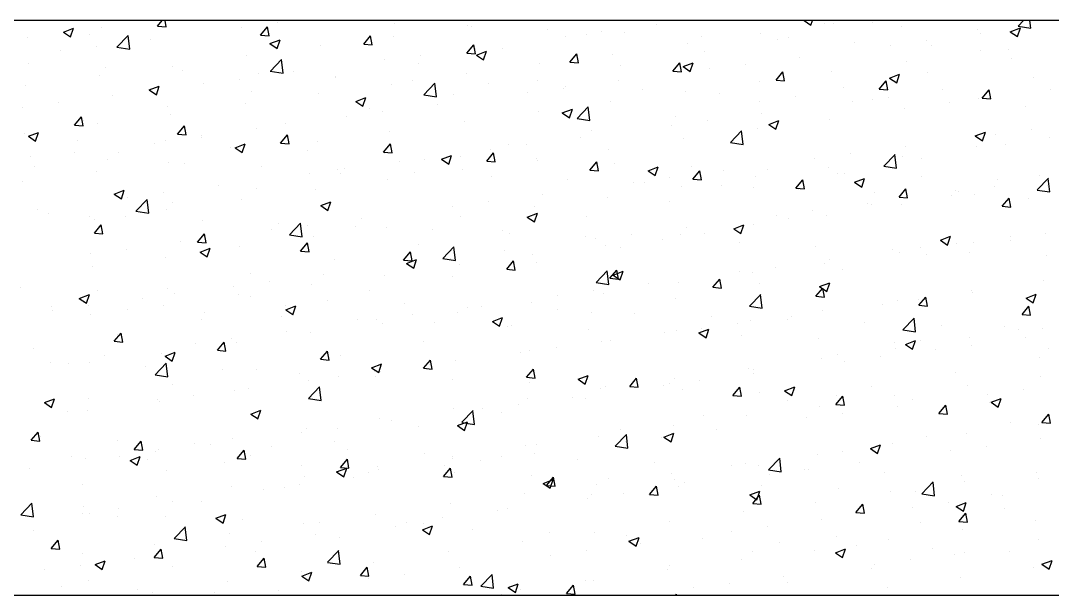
# Model space of a CAD drawing. Header units: millimetres. Extents: x 331487 to 517269, y 198509 to 399936.
# Drawn here: x 435948 to 436666, y 339696 to 340096 of the extents above; entities that cross this region are included whole.
import ezdxf

# ---------------------------------------------------------------- set-up
doc = ezdxf.new("R2010")
doc.units = ezdxf.units.MM
doc.header["$MEASUREMENT"] = 0
doc.layers.add('COLUMN', color=6, linetype='Continuous')

msp = doc.modelspace()

# ---------------------------------------------------------------- linework, layer by layer
at = {"layer": 'COLUMN'}
for p, q in [((448979.83, 340095.96), (420204.35, 340095.96)), ((448984.26, 339695.96), (420604.35, 339695.96))]:
    msp.add_line(p, q, dxfattribs=at)
at = {"layer": 'COLUMN', "color": 2, "linetype": 'Continuous'}
for p, q in [((436043.69, 340092.19), (436046.85, 340095.96)), ((436049.67, 340091.66), (436048.87, 340095.96)), ((436126.97, 340094.74), (436126.97, 340094.74)), ((436493.71, 340095.96), (436498.33, 340092.84)), ((436498.33, 340092.84), (436499.37, 340095.96)), ((436541.08, 340094.55), (436541.08, 340094.55)), ((436642.53, 340092.08), (436646.25, 340095.96)), ((436651.39, 340090.67), (436650.78, 340095.96)), ((435978.19, 340087.97), (435985.2, 340090.66)), ((435978.19, 340087.97), (435983.17, 340084.62)), ((435983.16, 340084.61), (435985.19, 340090.66)), ((436004.54, 340090.98), (436004.54, 340090.98)), ((436043.69, 340092.19), (436049.67, 340091.67)), ((436101.93, 340091.44), (436101.93, 340091.44)), ((436115.42, 340085.92), (436120.24, 340091.66)), ((436121.39, 340085.39), (436120.24, 340091.65)), ((436208.48, 340094.17), (436208.48, 340094.17)), ((436259.57, 340092.53), (436259.57, 340092.53)), ((436261.86, 340091.91), (436261.86, 340091.91)), ((436315.24, 340089.66), (436315.24, 340089.66)), ((436352.78, 340088.49), (436352.78, 340088.49)), ((436368.62, 340087.4), (436368.62, 340087.4)), ((436390.66, 340093.48), (436390.66, 340093.48)), ((436507.69, 340094.07), (436507.69, 340094.07)), ((436514, 340093.63), (436514, 340093.63)), ((436561.07, 340091.81), (436561.07, 340091.81)), ((436614.45, 340089.56), (436614.45, 340089.56)), ((436637.07, 340088.19), (436644.07, 340090.88)), ((436637.07, 340088.19), (436642.04, 340084.83)), ((436642.04, 340084.83), (436644.07, 340090.88)), ((436642.5, 340092.05), (436651.39, 340090.67)), ((435953.2, 340083.94), (435953.2, 340083.94)), ((435996.38, 340086.08), (435996.38, 340086.08)), ((436015.45, 340077.43), (436023.23, 340085.55)), ((436024.3, 340076.02), (436023.2, 340085.51)), ((436038.78, 340083.13), (436038.78, 340083.13)), ((436115.42, 340085.92), (436121.39, 340085.39)), ((436121.91, 340079.96), (436128.91, 340082.65)), ((436126.88, 340076.61), (436128.91, 340082.65)), ((436187.14, 340079.64), (436191.96, 340085.39)), ((436193.12, 340079.11), (436191.96, 340085.38)), ((436207.63, 340085.03), (436207.63, 340085.03)), ((436327.75, 340085.2), (436327.75, 340085.2)), ((436342.16, 340086.47), (436342.16, 340086.47)), ((436412.14, 340080.18), (436412.14, 340080.18)), ((436422.01, 340085.15), (436422.01, 340085.15)), ((436463.49, 340087.22), (436463.49, 340087.22)), ((436475.39, 340082.89), (436475.39, 340082.89)), ((436482.76, 340084.54), (436482.76, 340084.54)), ((436528.77, 340080.64), (436528.77, 340080.64)), ((436578.6, 340082.24), (436578.6, 340082.24)), ((436616.47, 340087.23), (436616.47, 340087.23)), ((435975.87, 340074.85), (435975.87, 340074.85)), ((436000.9, 340078.14), (436000.9, 340078.14)), ((436015.41, 340077.39), (436024.3, 340076.01)), ((436121.91, 340079.96), (436126.88, 340076.61)), ((436157.12, 340078.63), (436157.12, 340078.63)), ((436187.14, 340079.64), (436193.12, 340079.12)), ((436258.87, 340073.36), (436263.69, 340079.11)), ((436258.87, 340073.36), (436264.85, 340072.84)), ((436264.84, 340072.84), (436263.69, 340079.1)), ((436264.59, 340076.88), (436264.59, 340076.88)), ((436265.62, 340071.95), (436272.62, 340074.64)), ((436270.59, 340068.6), (436272.62, 340074.64)), ((436283.84, 340076.46), (436283.84, 340076.46)), ((436424.44, 340074.53), (436424.44, 340074.53)), ((436553.57, 340078.95), (436553.57, 340078.95)), ((436582.15, 340078.38), (436582.15, 340078.38)), ((436616.06, 340074.88), (436616.06, 340074.88)), ((436635.54, 340076.13), (436635.54, 340076.13)), ((435953.97, 340065.79), (435953.97, 340065.79)), ((436105.77, 340071.59), (436105.77, 340071.59)), ((436122.17, 340060.88), (436129.96, 340069)), ((436131.03, 340059.46), (436129.92, 340068.96)), ((436201.69, 340068.6), (436201.69, 340068.6)), ((436225.52, 340066.45), (436225.52, 340066.45)), ((436226.72, 340071.89), (436226.72, 340071.89)), ((436265.62, 340071.95), (436270.59, 340068.6)), ((436309.69, 340066.28), (436309.69, 340066.28)), ((436330.59, 340067.09), (436335.42, 340072.84)), ((436330.59, 340067.09), (436336.57, 340066.57)), ((436336.57, 340066.56), (436335.41, 340072.83)), ((436360.2, 340072.69), (436360.2, 340072.69)), ((436402.32, 340060.81), (436407.14, 340066.56)), ((436408.3, 340060.29), (436407.14, 340066.55)), ((436409.33, 340063.94), (436416.33, 340066.63)), ((436414.3, 340060.59), (436416.33, 340066.63)), ((436490.41, 340070.63), (436490.41, 340070.63)), ((436564.72, 340067.83), (436564.72, 340067.83)), ((436637.59, 340069.56), (436637.59, 340069.56)), ((436007.35, 340063.54), (436007.35, 340063.54)), ((436053.83, 340064.09), (436053.83, 340064.09)), ((436060.73, 340061.28), (436060.73, 340061.28)), ((436114.12, 340059.03), (436114.12, 340059.03)), ((436122.14, 340060.84), (436131.03, 340059.46)), ((436138.53, 340060.28), (436138.53, 340060.28)), ((436258.35, 340059.24), (436258.35, 340059.24)), ((436366.12, 340064.52), (436366.12, 340064.52)), ((436402.32, 340060.81), (436408.3, 340060.29)), ((436409.33, 340063.94), (436414.31, 340060.59)), ((436427.5, 340062.35), (436427.5, 340062.35)), ((436452.54, 340065.65), (436452.54, 340065.65)), ((436474.05, 340054.54), (436478.87, 340060.28)), ((436480.02, 340054.01), (436478.87, 340060.28)), ((436512.78, 340060.34), (436512.78, 340060.34)), ((436553.05, 340055.94), (436560.05, 340058.62)), ((436558.02, 340052.58), (436560.04, 340058.62)), ((436579.27, 340059.55), (436579.27, 340059.55)), ((436003.32, 340057.69), (436003.32, 340057.69)), ((436075.62, 340052), (436075.62, 340052)), ((436100.66, 340055.3), (436100.66, 340055.3)), ((436167.2, 340056.44), (436167.2, 340056.44)), ((436167.5, 340056.77), (436167.5, 340056.77)), ((436206.41, 340051.75), (436206.41, 340051.75)), ((436220.88, 340054.52), (436220.88, 340054.52)), ((436228.89, 340044.33), (436236.68, 340052.44)), ((436237.75, 340042.91), (436236.65, 340052.41)), ((436274.26, 340052.26), (436274.26, 340052.26)), ((436307.8, 340054.51), (436307.8, 340054.51)), ((436364.35, 340054.04), (436364.35, 340054.04)), ((436462.27, 340053.94), (436462.27, 340053.94)), ((436474.05, 340054.54), (436480.02, 340054.02)), ((436545.77, 340048.26), (436550.59, 340054.01)), ((436551.75, 340047.74), (436550.59, 340054)), ((436553.05, 340055.94), (436558.02, 340052.58)), ((436653.32, 340056.1), (436653.32, 340056.1)), ((435951.98, 340050.65), (435951.98, 340050.65)), ((436037.88, 340047.71), (436044.89, 340050.4)), ((436037.88, 340047.71), (436042.86, 340044.35)), ((436042.86, 340044.35), (436044.88, 340050.4)), ((436108.88, 340046.43), (436108.88, 340046.43)), ((436155.9, 340045.34), (436155.9, 340045.34)), ((436228.86, 340044.29), (436237.75, 340042.91)), ((436249.48, 340044.5), (436249.48, 340044.5)), ((436301.44, 340045.75), (436301.44, 340045.75)), ((436326.48, 340049.05), (436326.48, 340049.05)), ((436327.64, 340050.01), (436327.64, 340050.01)), ((436381.03, 340047.75), (436381.03, 340047.75)), ((436410.93, 340046.89), (436410.93, 340046.89)), ((436434.41, 340045.49), (436434.41, 340045.49)), ((436520.95, 340049.54), (436520.95, 340049.54)), ((436545.77, 340048.26), (436551.75, 340047.74)), ((436590.17, 340047.79), (436590.17, 340047.79)), ((436617.5, 340041.99), (436622.32, 340047.73)), ((436623.47, 340041.46), (436622.32, 340047.73)), ((436665.36, 340047.99), (436665.36, 340047.99)), ((435974.6, 340038.7), (435974.6, 340038.7)), ((436012.47, 340043.69), (436012.47, 340043.69)), ((436104.56, 340038.3), (436104.56, 340038.3)), ((436181.6, 340039.7), (436188.6, 340042.39)), ((436181.6, 340039.7), (436186.57, 340036.35)), ((436186.57, 340036.34), (436188.6, 340042.39)), ((436238.29, 340037.44), (436238.29, 340037.44)), ((436358.99, 340039.4), (436358.99, 340039.4)), ((436462.63, 340039.53), (436462.63, 340039.53)), ((436487.79, 340043.24), (436487.79, 340043.24)), ((436527.26, 340039.51), (436527.26, 340039.51)), ((436541.17, 340040.98), (436541.17, 340040.98)), ((436552.29, 340042.8), (436552.29, 340042.8)), ((436594.56, 340038.73), (436594.56, 340038.73)), ((436614.85, 340041.59), (436614.85, 340041.59)), ((436617.5, 340041.99), (436623.48, 340041.47)), ((435949.56, 340035.41), (435949.56, 340035.41)), ((436050.57, 340036.42), (436050.57, 340036.42)), ((436052.62, 340030.81), (436052.62, 340030.81)), ((436191.16, 340034.48), (436191.16, 340034.48)), ((436200.41, 340032.45), (436200.41, 340032.45)), ((436308.48, 340032.99), (436308.48, 340032.99)), ((436325.31, 340031.69), (436332.31, 340034.38)), ((436325.31, 340031.69), (436330.28, 340028.34)), ((436330.28, 340028.34), (436332.31, 340034.38)), ((436335.62, 340027.77), (436343.41, 340035.89)), ((436344.48, 340026.36), (436343.37, 340035.86)), ((436464.1, 340031.19), (436464.1, 340031.19)), ((436563.5, 340034.55), (436563.5, 340034.55)), ((436647.94, 340036.47), (436647.94, 340036.47)), ((435985.84, 340023.25), (435990.66, 340028.99)), ((435985.84, 340023.25), (435991.82, 340022.72)), ((435991.81, 340022.72), (435990.66, 340028.99)), ((435992.25, 340026.41), (435992.25, 340026.41)), ((436002.11, 340024.4), (436002.11, 340024.4)), ((436057.57, 340016.97), (436062.39, 340022.72)), ((436063.54, 340016.44), (436062.38, 340022.71)), ((436132.85, 340024.47), (436132.85, 340024.47)), ((436175.38, 340029.16), (436175.38, 340029.16)), ((436257.13, 340025.95), (436257.13, 340025.95)), ((436335.58, 340027.74), (436344.48, 340026.36)), ((436401.2, 340022.91), (436401.2, 340022.91)), ((436404.31, 340029.52), (436404.31, 340029.52)), ((436426.23, 340026.21), (436426.23, 340026.21)), ((436469.02, 340023.68), (436476.03, 340026.37)), ((436469.02, 340023.68), (436474, 340020.33)), ((436473.99, 340020.33), (436476.02, 340026.37)), ((436511.57, 340027.05), (436511.57, 340027.05)), ((435950.76, 340017.36), (435950.76, 340017.36)), ((435953.86, 340015.46), (435960.86, 340018.14)), ((435958.83, 340012.1), (435960.86, 340018.14)), ((436057.57, 340016.97), (436063.54, 340016.45)), ((436074.35, 340015.86), (436074.35, 340015.86)), ((436112.22, 340020.84), (436112.22, 340020.84)), ((436129.29, 340010.7), (436134.11, 340016.44)), ((436135.27, 340010.17), (436134.11, 340016.44)), ((436205.2, 340018.46), (436205.2, 340018.46)), ((436345.99, 340019.51), (436345.99, 340019.51)), ((436442.34, 340011.22), (436450.13, 340019.34)), ((436451.2, 340009.81), (436450.1, 340019.3)), ((436461.05, 340020.65), (436461.05, 340020.65)), ((436612.74, 340015.67), (436619.74, 340018.36)), ((436612.74, 340015.67), (436617.71, 340012.32)), ((436617.71, 340012.32), (436619.73, 340018.36)), ((436627.01, 340016.66), (436627.01, 340016.66)), ((436652.05, 340019.96), (436652.05, 340019.96)), ((435953.86, 340015.46), (435958.84, 340012.1)), ((435987.88, 340012.44), (435987.88, 340012.44)), ((436041.26, 340010.18), (436041.26, 340010.18)), ((436049.32, 340012.56), (436049.32, 340012.56)), ((436074.53, 340014.46), (436074.53, 340014.46)), ((436097.58, 340007.45), (436104.58, 340010.14)), ((436102.55, 340004.09), (436104.57, 340010.13)), ((436129.29, 340010.7), (436135.27, 340010.17)), ((436154.68, 340012.05), (436154.68, 340012.05)), ((436201.02, 340004.42), (436205.84, 340010.17)), ((436206.99, 340003.89), (436205.84, 340010.16)), ((436287.67, 340009.5), (436287.67, 340009.5)), ((436300.17, 340009.61), (436300.17, 340009.61)), ((436338.04, 340014.6), (436338.04, 340014.6)), ((436409.71, 340013.61), (436409.71, 340013.61)), ((436442.31, 340011.19), (436451.2, 340009.81)), ((436563.86, 340008.35), (436563.86, 340008.35)), ((436633.46, 340009.9), (436633.46, 340009.9)), ((436664.14, 340014.7), (436664.14, 340014.7)), ((435955.58, 340001.26), (435955.58, 340001.26)), ((435986.16, 340004.25), (435986.16, 340004.25)), ((436016.21, 340004.45), (436016.21, 340004.45)), ((436094.64, 340007.93), (436094.64, 340007.93)), ((436097.58, 340007.45), (436102.55, 340004.09)), ((436103.34, 340005.01), (436103.34, 340005.01)), ((436148.02, 340005.67), (436148.02, 340005.67)), ((436201.02, 340004.42), (436206.99, 340003.9)), ((436201.41, 340003.42), (436201.41, 340003.42)), ((436241.29, 339999.44), (436248.29, 340002.13)), ((436246.26, 339996.08), (436248.29, 340002.12)), ((436254.79, 340001.16), (436254.79, 340001.16)), ((436272.74, 339998.15), (436277.56, 340003.89)), ((436275.13, 340006.31), (436275.13, 340006.31)), ((436278.72, 339997.62), (436277.56, 340003.89)), ((436357.77, 340006.11), (436357.77, 340006.11)), ((436525.99, 340003.36), (436525.99, 340003.36)), ((436549.07, 339994.67), (436556.86, 340002.79)), ((436557.93, 339993.26), (436556.82, 340002.75)), ((436562.29, 340001.26), (436562.29, 340001.26)), ((436613.63, 340008.3), (436613.63, 340008.3)), ((435957.89, 339994.44), (435957.89, 339994.44)), ((436008.96, 339999.01), (436008.96, 339999.01)), ((436051.4, 339997.52), (436051.4, 339997.52)), ((436062.34, 339996.75), (436062.34, 339996.75)), ((436115.73, 339994.5), (436115.73, 339994.5)), ((436211.98, 339998), (436211.98, 339998)), ((436229.36, 339999.49), (436229.36, 339999.49)), ((436241.29, 339999.44), (436246.26, 339996.08)), ((436272.74, 339998.15), (436278.72, 339997.62)), ((436307.26, 339999.71), (436307.26, 339999.71)), ((436308.17, 339998.91), (436308.17, 339998.91)), ((436344.47, 339991.87), (436349.29, 339997.62)), ((436350.44, 339991.34), (436349.29, 339997.61)), ((436361.55, 339996.65), (436361.55, 339996.65)), ((436385, 339991.43), (436392, 339994.12)), ((436389.97, 339988.07), (436392, 339994.12)), ((436414.94, 339994.39), (436414.94, 339994.39)), ((436500.95, 340000.06), (436500.95, 340000.06)), ((436549.03, 339994.63), (436557.93, 339993.26)), ((436575.14, 339999.89), (436575.14, 339999.89)), ((436000.89, 339991.11), (436000.89, 339991.11)), ((436149.07, 339989.72), (436149.07, 339989.72)), ((436169.11, 339992.24), (436169.11, 339992.24)), ((436171.04, 339989.48), (436171.04, 339989.48)), ((436174.11, 339993.01), (436174.11, 339993.01)), ((436222.49, 339989.98), (436222.49, 339989.98)), ((436255.92, 339992.66), (436255.92, 339992.66)), ((436275.87, 339987.73), (436275.87, 339987.73)), ((436344.47, 339991.87), (436350.45, 339991.35)), ((436385, 339991.43), (436389.98, 339988.07)), ((436416.2, 339985.6), (436421.02, 339991.34)), ((436422.17, 339985.07), (436421.01, 339991.33)), ((436437.8, 339991.75), (436437.8, 339991.75)), ((436459.84, 339987.36), (436459.84, 339987.36)), ((436468.32, 339992.14), (436468.32, 339992.14)), ((436510.35, 339993.76), (436510.35, 339993.76)), ((436516.82, 339989.88), (436516.82, 339989.88)), ((436521.7, 339989.88), (436521.7, 339989.88)), ((436575.08, 339987.63), (436575.08, 339987.63)), ((436657.42, 339987.94), (436657.42, 339987.94)), ((435949.55, 339984.07), (435949.55, 339984.07)), ((436085.92, 339981.4), (436085.92, 339981.4)), ((436203.98, 339985.17), (436203.98, 339985.17)), ((436329.26, 339985.47), (436329.26, 339985.47)), ((436374.89, 339983.47), (436374.89, 339983.47)), ((436382.64, 339983.22), (436382.64, 339983.22)), ((436399.92, 339986.76), (436399.92, 339986.76)), ((436408.49, 339980.32), (436408.49, 339980.32)), ((436416.2, 339985.6), (436422.17, 339985.07)), ((436436.02, 339980.96), (436436.02, 339980.96)), ((436458.5, 339979.86), (436458.5, 339979.86)), ((436487.92, 339979.32), (436492.74, 339985.07)), ((436493.9, 339978.79), (436492.74, 339985.06)), ((436528.71, 339983.42), (436535.72, 339986.11)), ((436528.71, 339983.42), (436533.69, 339980.07)), ((436533.69, 339980.06), (436535.71, 339986.11)), ((436625.74, 339980.52), (436625.74, 339980.52)), ((436628.46, 339985.37), (436628.46, 339985.37)), ((436655.79, 339978.12), (436663.58, 339986.24)), ((436662.93, 339981.41), (436662.93, 339981.41)), ((436664.65, 339976.7), (436663.54, 339986.2)), ((436663.61, 339985.5), (436663.61, 339985.5)), ((436013.55, 339975.19), (436020.55, 339977.88)), ((436013.55, 339975.19), (436018.53, 339971.84)), ((436018.52, 339971.84), (436020.55, 339977.88)), ((436023.01, 339973.12), (436023.01, 339973.12)), ((436048.04, 339976.42), (436048.04, 339976.42)), ((436112.72, 339979.47), (436112.72, 339979.47)), ((436153.47, 339978.76), (436153.47, 339978.76)), ((436311.74, 339975.15), (436311.74, 339975.15)), ((436356.56, 339972.82), (436356.56, 339972.82)), ((436487.92, 339979.32), (436493.9, 339978.8)), ((436489.4, 339978.71), (436489.4, 339978.71)), ((436542.78, 339976.45), (436542.78, 339976.45)), ((436559.65, 339973.04), (436564.47, 339978.79)), ((436559.65, 339973.04), (436565.62, 339972.52)), ((436565.62, 339972.52), (436564.47, 339978.78)), ((436596.17, 339974.2), (436596.17, 339974.2)), ((436599.1, 339977.93), (436599.1, 339977.93)), ((436600.71, 339977.22), (436600.71, 339977.22)), ((436612.42, 339975.01), (436612.42, 339975.01)), ((436631.37, 339966.77), (436636.19, 339972.51)), ((436637.35, 339966.24), (436636.19, 339972.51)), ((436655.76, 339978.08), (436664.65, 339976.7)), ((436028.7, 339963.47), (436036.49, 339971.58)), ((436037.56, 339962.05), (436036.46, 339971.55)), ((436054.4, 339969.46), (436054.4, 339969.46)), ((436102.12, 339971.72), (436102.12, 339971.72)), ((436157.27, 339967.19), (436164.27, 339969.87)), ((436157.27, 339967.19), (436162.24, 339963.83)), ((436162.24, 339963.83), (436164.26, 339969.87)), ((436248.83, 339966.87), (436248.83, 339966.87)), ((436273.86, 339970.17), (436273.86, 339970.17)), ((436306.05, 339966.42), (436306.05, 339966.42)), ((436400.18, 339969.85), (436400.18, 339969.85)), ((436537.55, 339968.91), (436537.55, 339968.91)), ((436540.78, 339967.92), (436540.78, 339967.92)), ((436561.07, 339967.97), (436561.07, 339967.97)), ((436631.37, 339966.77), (436637.35, 339966.25)), ((436649.55, 339971.94), (436649.55, 339971.94)), ((435959.86, 339964.81), (435959.86, 339964.81)), ((435967.98, 339961.61), (435967.98, 339961.61)), ((435996.08, 339959.45), (435996.08, 339959.45)), ((436021.36, 339959.35), (436021.36, 339959.35)), ((436028.67, 339963.43), (436037.56, 339962.05)), ((436050.19, 339964.23), (436050.19, 339964.23)), ((436185.67, 339958.56), (436185.67, 339958.56)), ((436254.7, 339959.38), (436254.7, 339959.38)), ((436300.98, 339959.18), (436307.98, 339961.86)), ((436300.98, 339959.18), (436305.95, 339955.82)), ((436305.95, 339955.82), (436307.98, 339961.86)), ((436341.86, 339959.84), (436341.86, 339959.84)), ((436474.65, 339960.62), (436474.65, 339960.62)), ((436499.68, 339963.92), (436499.68, 339963.92)), ((436509.13, 339960.47), (436509.13, 339960.47)), ((435999.68, 339957.82), (435999.68, 339957.82)), ((435999.71, 339948.03), (436004.54, 339953.77)), ((436005.69, 339947.5), (436004.53, 339953.77)), ((436074.75, 339957.1), (436074.75, 339957.1)), ((436128.13, 339954.84), (436128.13, 339954.84)), ((436135.43, 339946.91), (436143.22, 339955.03)), ((436144.29, 339945.5), (436143.18, 339955)), ((436147.8, 339953.57), (436147.8, 339953.57)), ((436181.51, 339952.59), (436181.51, 339952.59)), ((436202.76, 339951.88), (436202.76, 339951.88)), ((436411.49, 339952.31), (436411.49, 339952.31)), ((436444.69, 339951.17), (436451.69, 339953.86)), ((436444.69, 339951.17), (436449.67, 339947.81)), ((436449.66, 339947.81), (436451.69, 339953.85)), ((436458.62, 339954.07), (436458.62, 339954.07)), ((436482.46, 339957.91), (436482.46, 339957.91)), ((435999.71, 339948.03), (436005.69, 339947.5)), ((436071.44, 339941.75), (436076.26, 339947.5)), ((436077.42, 339941.22), (436076.26, 339947.49)), ((436122.77, 339950.28), (436122.77, 339950.28)), ((436135.39, 339946.88), (436144.29, 339945.5)), ((436152.25, 339945.48), (436152.25, 339945.48)), ((436234.89, 339950.33), (436234.89, 339950.33)), ((436283.55, 339949.83), (436283.55, 339949.83)), ((436288.28, 339948.07), (436288.28, 339948.07)), ((436341.66, 339945.82), (436341.66, 339945.82)), ((436348.58, 339944.03), (436348.58, 339944.03)), ((436373.62, 339947.32), (436373.62, 339947.32)), ((436407.28, 339947.03), (436407.28, 339947.03)), ((436424.14, 339947.9), (436424.14, 339947.9)), ((436588.4, 339943.16), (436595.41, 339945.85)), ((436593.38, 339939.8), (436595.4, 339945.85)), ((436637.31, 339946.06), (436637.31, 339946.06)), ((436661.71, 339948.12), (436661.71, 339948.12)), ((436021.74, 339936.98), (436021.74, 339936.98)), ((436059.61, 339941.96), (436059.61, 339941.96)), ((436071.44, 339941.75), (436077.42, 339941.23)), ((436073.24, 339934.93), (436080.25, 339937.62)), ((436078.21, 339931.58), (436080.24, 339937.62)), ((436100.91, 339938.43), (436100.91, 339938.43)), ((436143.17, 339935.48), (436147.99, 339941.22)), ((436149.14, 339934.95), (436147.99, 339941.22)), ((436225.23, 339939.82), (436225.23, 339939.82)), ((436242.15, 339930.36), (436249.94, 339938.48)), ((436251.01, 339928.95), (436249.91, 339938.45)), ((436355.34, 339939.53), (436355.34, 339939.53)), ((436365.83, 339937.89), (436365.83, 339937.89)), ((436395.04, 339943.56), (436395.04, 339943.56)), ((436448.42, 339941.31), (436448.42, 339941.31)), ((436501.8, 339939.05), (436501.8, 339939.05)), ((436555.19, 339936.8), (436555.19, 339936.8)), ((436574.4, 339937.78), (436574.4, 339937.78)), ((436588.41, 339943.16), (436593.38, 339939.8)), ((436599.43, 339941.07), (436599.43, 339941.07)), ((436611.2, 339941.72), (436611.2, 339941.72)), ((436637.29, 339942.93), (436637.29, 339942.93)), ((435996.7, 339933.68), (435996.7, 339933.68)), ((436048.97, 339930.94), (436048.97, 339930.94)), ((436073.24, 339934.93), (436078.22, 339931.58)), ((436143.17, 339935.48), (436149.14, 339934.95)), ((436166.91, 339929.81), (436166.91, 339929.81)), ((436214.89, 339929.2), (436219.71, 339934.95)), ((436216.96, 339926.92), (436223.96, 339929.61)), ((436220.87, 339928.67), (436219.71, 339934.94)), ((436221.93, 339923.57), (436223.96, 339929.61)), ((436242.12, 339930.33), (436251.01, 339928.95)), ((436247.55, 339930.73), (436247.55, 339930.73)), ((436285.43, 339935.71), (436285.43, 339935.71)), ((436304.83, 339933.13), (436304.83, 339933.13)), ((436511.25, 339929.46), (436511.25, 339929.46)), ((436559.86, 339934.68), (436559.86, 339934.68)), ((436578.97, 339932.92), (436578.97, 339932.92)), ((436608.57, 339934.54), (436608.57, 339934.54)), ((436661.95, 339932.29), (436661.95, 339932.29)), ((435998.46, 339924.54), (435998.46, 339924.54)), ((436214.89, 339929.2), (436220.87, 339928.68)), ((436216.96, 339926.92), (436221.93, 339923.57)), ((436222.52, 339927.43), (436222.52, 339927.43)), ((436253.49, 339926.09), (436253.49, 339926.09)), ((436286.62, 339922.93), (436291.44, 339928.67)), ((436286.62, 339922.93), (436292.6, 339922.4)), ((436292.59, 339922.4), (436291.44, 339928.67)), ((436307.51, 339927.88), (436307.51, 339927.88)), ((436358.34, 339916.65), (436363.17, 339922.4)), ((436364.32, 339916.12), (436363.16, 339922.39)), ((436473.37, 339924.48), (436473.37, 339924.48)), ((436507.92, 339927.18), (436507.92, 339927.18)), ((436520.65, 339922.91), (436520.65, 339922.91)), ((436108.59, 339919.8), (436108.59, 339919.8)), ((436159.37, 339919.12), (436159.37, 339919.12)), ((436201.55, 339918.59), (436201.55, 339918.59)), ((436249.19, 339917.87), (436249.19, 339917.87)), ((436348.88, 339913.81), (436356.66, 339921.93)), ((436357.73, 339912.4), (436356.63, 339921.89)), ((436358.34, 339916.65), (436364.32, 339916.13)), ((436360.67, 339918.91), (436367.67, 339921.6)), ((436360.67, 339918.91), (436365.64, 339915.56)), ((436365.64, 339915.56), (436367.67, 339921.6)), ((436430.07, 339910.38), (436434.89, 339916.12)), ((436436.05, 339909.85), (436434.89, 339916.12)), ((436448.34, 339921.18), (436448.34, 339921.18)), ((436457.41, 339920.78), (436457.41, 339920.78)), ((435948.51, 339910.51), (435948.51, 339910.51)), ((436001.89, 339908.25), (436001.89, 339908.25)), ((436050.27, 339909.79), (436050.27, 339909.79)), ((436096.46, 339910.83), (436096.46, 339910.83)), ((436121.49, 339914.13), (436121.49, 339914.13)), ((436151.04, 339912.19), (436151.04, 339912.19)), ((436190.87, 339907.86), (436190.87, 339907.86)), ((436347.31, 339907.88), (436347.31, 339907.88)), ((436348.84, 339913.77), (436357.74, 339912.4)), ((436385.18, 339912.87), (436385.18, 339912.87)), ((436406.06, 339913.74), (436406.06, 339913.74)), ((436430.07, 339910.38), (436436.05, 339909.85)), ((436462.33, 339912.9), (436462.33, 339912.9)), ((436501.8, 339904.1), (436506.62, 339909.85)), ((436504.38, 339910.91), (436511.38, 339913.59)), ((436504.38, 339910.91), (436509.36, 339907.55)), ((436507.77, 339903.57), (436506.62, 339909.84)), ((436509.35, 339907.55), (436511.38, 339913.59)), ((436609.98, 339908.43), (436609.98, 339908.43)), ((436660.49, 339914.83), (436660.49, 339914.83)), ((435989.22, 339902.68), (435996.22, 339905.37)), ((435989.22, 339902.68), (435994.2, 339899.32)), ((435994.19, 339899.32), (435996.22, 339905.37)), ((436033.3, 339902.52), (436033.3, 339902.52)), ((436055.27, 339906), (436055.27, 339906)), ((436099.69, 339905.15), (436099.69, 339905.15)), ((436108.66, 339903.74), (436108.66, 339903.74)), ((436162.04, 339901.49), (436162.04, 339901.49)), ((436322.28, 339904.59), (436322.28, 339904.59)), ((436354.12, 339906.24), (436354.12, 339906.24)), ((436404.02, 339902.89), (436404.02, 339902.89)), ((436455.6, 339897.26), (436463.39, 339905.38)), ((436464.46, 339895.84), (436463.35, 339905.34)), ((436501.8, 339904.1), (436507.77, 339903.58)), ((436558.64, 339901.39), (436558.64, 339901.39)), ((436573.13, 339901.63), (436573.13, 339901.63)), ((436573.52, 339897.83), (436578.34, 339903.57)), ((436579.5, 339897.3), (436578.34, 339903.57)), ((436611, 339906.62), (436611, 339906.62)), ((436648.1, 339902.9), (436655.1, 339905.58)), ((436648.1, 339902.9), (436653.07, 339899.54)), ((436653.07, 339899.54), (436655.09, 339905.58)), ((435969.59, 339897.08), (435969.59, 339897.08)), ((435970.4, 339894.24), (435970.4, 339894.24)), ((435991.95, 339899.78), (435991.95, 339899.78)), ((435995.43, 339897.53), (435995.43, 339897.53)), ((436022.98, 339894.82), (436022.98, 339894.82)), ((436047.75, 339897.65), (436047.75, 339897.65)), ((436132.55, 339897.84), (436132.55, 339897.84)), ((436132.93, 339894.67), (436139.94, 339897.36)), ((436132.93, 339894.67), (436137.91, 339891.32)), ((436137.91, 339891.31), (436139.93, 339897.36)), ((436215.42, 339899.23), (436215.42, 339899.23)), ((436259.12, 339896.27), (436259.12, 339896.27)), ((436268.8, 339896.98), (436268.8, 339896.98)), ((436303.61, 339899.84), (436303.61, 339899.84)), ((436322.18, 339894.72), (436322.18, 339894.72)), ((436455.57, 339897.22), (436464.46, 339895.84)), ((436506.7, 339893.89), (436506.7, 339893.89)), ((436548.09, 339898.34), (436548.09, 339898.34)), ((436573.52, 339897.83), (436579.5, 339897.3)), ((436645.25, 339891.55), (436650.07, 339897.3)), ((436651.22, 339891.02), (436650.07, 339897.29)), ((435997.24, 339891.25), (435997.24, 339891.25)), ((436074.23, 339887.83), (436074.23, 339887.83)), ((436076.36, 339892.56), (436076.36, 339892.56)), ((436129.74, 339890.31), (436129.74, 339890.31)), ((436183.12, 339888.05), (436183.12, 339888.05)), ((436196.21, 339887.99), (436196.21, 339887.99)), ((436221.25, 339891.29), (436221.25, 339891.29)), ((436252.27, 339892.8), (436252.27, 339892.8)), ((436276.65, 339886.66), (436283.65, 339889.35)), ((436276.65, 339886.66), (436281.62, 339883.31)), ((436281.62, 339883.31), (436283.65, 339889.35)), ((436345.7, 339892.88), (436345.7, 339892.88)), ((436375.57, 339892.46), (436375.57, 339892.46)), ((436428.95, 339890.21), (436428.95, 339890.21)), ((436456.19, 339887.49), (436456.19, 339887.49)), ((436482.33, 339887.95), (436482.33, 339887.95)), ((436484.94, 339890.02), (436484.94, 339890.02)), ((436562.32, 339880.71), (436570.11, 339888.82)), ((436571.18, 339879.29), (436570.08, 339888.79)), ((436645.25, 339891.55), (436651.23, 339891.03)), ((436133.06, 339879.68), (436133.06, 339879.68)), ((436200.33, 339885.3), (436200.33, 339885.3)), ((436236.51, 339885.8), (436236.51, 339885.8)), ((436287.38, 339882.87), (436287.38, 339882.87)), ((436289.89, 339883.54), (436289.89, 339883.54)), ((436343.27, 339881.29), (436343.27, 339881.29)), ((436404.85, 339880.45), (436404.85, 339880.45)), ((436420.36, 339878.65), (436427.36, 339881.34)), ((436422.03, 339881.74), (436422.03, 339881.74)), ((436425.33, 339875.3), (436427.36, 339881.34)), ((436447.07, 339885.04), (436447.07, 339885.04)), ((436535.71, 339885.7), (436535.71, 339885.7)), ((436562.29, 339880.67), (436571.18, 339879.29)), ((436589.1, 339883.44), (436589.1, 339883.44)), ((436633.16, 339883.27), (436633.16, 339883.27)), ((436642.48, 339881.19), (436642.48, 339881.19)), ((436659.28, 339881.54), (436659.28, 339881.54)), ((436013.59, 339872.81), (436018.41, 339878.55)), ((436013.59, 339872.81), (436019.57, 339872.29)), ((436015.91, 339877.82), (436015.91, 339877.82)), ((436019.56, 339872.28), (436018.41, 339878.55)), ((436085.32, 339866.53), (436090.14, 339872.28)), ((436091.29, 339866), (436090.13, 339872.27)), ((436095.19, 339874.69), (436095.19, 339874.69)), ((436149.82, 339878.9), (436149.82, 339878.9)), ((436229.06, 339872.86), (436229.06, 339872.86)), ((436352.91, 339872.95), (436352.91, 339872.95)), ((436358.88, 339873.43), (436358.88, 339873.43)), ((436396.65, 339879.03), (436396.65, 339879.03)), ((436420.36, 339878.65), (436425.33, 339875.3)), ((436450.03, 339876.78), (436450.03, 339876.78)), ((436503.42, 339874.52), (436503.42, 339874.52)), ((436556.8, 339872.27), (436556.8, 339872.27)), ((436564.07, 339870.64), (436571.08, 339873.33)), ((436569.04, 339867.29), (436571.07, 339873.33)), ((436574.84, 339873.26), (436574.84, 339873.26)), ((436608.77, 339875.14), (436608.77, 339875.14)), ((436647.85, 339875.49), (436647.85, 339875.49)), ((435957.59, 339867.81), (435957.59, 339867.81)), ((436048.91, 339862.42), (436055.91, 339865.11)), ((436053.88, 339859.06), (436055.91, 339865.1)), ((436070.15, 339871.39), (436070.15, 339871.39)), ((436085.32, 339866.53), (436091.29, 339866.01)), ((436098.48, 339871.86), (436098.48, 339871.86)), ((436157.04, 339860.26), (436161.86, 339866)), ((436163.02, 339859.73), (436161.86, 339866)), ((436295.97, 339865.14), (436295.97, 339865.14)), ((436302.4, 339866.55), (436302.4, 339866.55)), ((436321, 339868.44), (436321, 339868.44)), ((436557.42, 339868.1), (436557.42, 339868.1)), ((436564.07, 339870.64), (436569.05, 339867.29)), ((436584.69, 339867.18), (436584.69, 339867.18)), ((436610.18, 339870.01), (436610.18, 339870.01)), ((436663.56, 339867.75), (436663.56, 339867.75)), ((435969.12, 339858.09), (435969.12, 339858.09)), ((435996.03, 339857.96), (435996.03, 339857.96)), ((436007, 339863.08), (436007, 339863.08)), ((436041.96, 339849.5), (436049.75, 339857.62)), ((436046.54, 339864.36), (436046.54, 339864.36)), ((436048.91, 339862.42), (436053.89, 339859.06)), ((436050.82, 339848.09), (436049.72, 339857.59)), ((436157.04, 339860.26), (436163.02, 339859.73)), ((436170.74, 339862.85), (436170.74, 339862.85)), ((436228.77, 339853.98), (436233.59, 339859.73)), ((436234.74, 339853.45), (436233.59, 339859.72)), ((436251.05, 339859.51), (436251.05, 339859.51)), ((436505.49, 339860.6), (436505.49, 339860.6)), ((436516.52, 339863.25), (436516.52, 339863.25)), ((436521.79, 339858.9), (436521.79, 339858.9)), ((436546.82, 339862.19), (436546.82, 339862.19)), ((436657.12, 339861.31), (436657.12, 339861.31)), ((435982, 339857.42), (435982, 339857.42)), ((436035.38, 339855.17), (436035.38, 339855.17)), ((436088.76, 339852.91), (436088.76, 339852.91)), ((436112.42, 339852.84), (436112.42, 339852.84)), ((436142.14, 339850.66), (436142.14, 339850.66)), ((436192.63, 339854.41), (436199.63, 339857.1)), ((436192.63, 339854.41), (436197.6, 339851.05)), ((436194.94, 339851.84), (436194.94, 339851.84)), ((436197.6, 339851.05), (436199.62, 339857.09)), ((436199.12, 339852.01), (436199.12, 339852.01)), ((436228.77, 339853.98), (436234.75, 339853.46)), ((436232.81, 339856.83), (436232.81, 339856.83)), ((436300.49, 339847.71), (436305.31, 339853.45)), ((436306.47, 339847.18), (436305.31, 339853.45)), ((436454.97, 339854.2), (436454.97, 339854.2)), ((436458.21, 339853.24), (436458.21, 339853.24)), ((436458.63, 339850.58), (436458.63, 339850.58)), ((436598.8, 339851.3), (436598.8, 339851.3)), ((436041.93, 339849.47), (436050.82, 339848.09)), ((436148.6, 339845.61), (436148.6, 339845.61)), ((436169.91, 339848.55), (436169.91, 339848.55)), ((436195.53, 339848.4), (436195.53, 339848.4)), ((436248.91, 339846.14), (436248.91, 339846.14)), ((436300.49, 339847.71), (436306.47, 339847.18)), ((436302.29, 339843.89), (436302.29, 339843.89)), ((436336.34, 339846.4), (436343.34, 339849.09)), ((436336.34, 339846.4), (436341.31, 339843.04)), ((436341.31, 339843.04), (436343.34, 339849.09)), ((436372.22, 339841.43), (436377.04, 339847.18)), ((436378.19, 339840.9), (436377.04, 339847.17)), ((436399.89, 339843.22), (436399.89, 339843.22)), ((436403.63, 339847.16), (436403.63, 339847.16)), ((436420.76, 339845.6), (436420.76, 339845.6)), ((436658.06, 339848.25), (436658.06, 339848.25)), ((436054.1, 339842.83), (436054.1, 339842.83)), ((436097.26, 339838.57), (436097.26, 339838.57)), ((436106.75, 339840.23), (436106.75, 339840.23)), ((436148.69, 339832.95), (436156.47, 339841.07)), ((436157.54, 339831.54), (436156.44, 339841.03)), ((436351.69, 339839.66), (436351.69, 339839.66)), ((436355.67, 339841.63), (436355.67, 339841.63)), ((436372.22, 339841.43), (436378.2, 339840.91)), ((436395.72, 339842.3), (436395.72, 339842.3)), ((436409.05, 339839.38), (436409.05, 339839.38)), ((436443.95, 339835.16), (436448.77, 339840.9)), ((436449.92, 339834.63), (436448.76, 339840.9)), ((436462.44, 339837.12), (436462.44, 339837.12)), ((436480.05, 339838.39), (436487.05, 339841.08)), ((436480.05, 339838.39), (436485.03, 339835.04)), ((436485.02, 339835.03), (436487.05, 339841.08)), ((436540.49, 339841.29), (436540.49, 339841.29)), ((436607.55, 339841.85), (436607.55, 339841.85)), ((436621.54, 339836.05), (436621.54, 339836.05)), ((436646.58, 339839.35), (436646.58, 339839.35)), ((435964.89, 339830.16), (435971.89, 339832.85)), ((435964.89, 339830.16), (435969.86, 339826.81)), ((435969.86, 339826.81), (435971.89, 339832.85)), ((435995.79, 339832.82), (435995.79, 339832.82)), ((436043.84, 339831.95), (436043.84, 339831.95)), ((436045.32, 339831.07), (436045.32, 339831.07)), ((436068.88, 339835.25), (436068.88, 339835.25)), ((436148.65, 339832.91), (436157.54, 339831.54)), ((436294.7, 339829), (436294.7, 339829)), ((436301.18, 339833.26), (436301.18, 339833.26)), ((436332.57, 339833.99), (436332.57, 339833.99)), ((436341.57, 339833.21), (436341.57, 339833.21)), ((436443.95, 339835.16), (436449.92, 339834.63)), ((436482.17, 339831.28), (436482.17, 339831.28)), ((436515.67, 339828.88), (436520.49, 339834.63)), ((436515.67, 339828.88), (436521.65, 339828.36)), ((436515.82, 339834.87), (436515.82, 339834.87)), ((436521.65, 339828.35), (436520.49, 339834.62)), ((436556.21, 339834.81), (436556.21, 339834.81)), ((436569.2, 339832.61), (436569.2, 339832.61)), ((436622.58, 339830.36), (436622.58, 339830.36)), ((436623.76, 339830.38), (436630.77, 339833.07)), ((436623.76, 339830.38), (436628.74, 339827.03)), ((436628.73, 339827.03), (436630.76, 339833.07)), ((435980.69, 339823.64), (435980.69, 339823.64)), ((435994.81, 339824.67), (435994.81, 339824.67)), ((436108.6, 339822.16), (436115.6, 339824.84)), ((436108.6, 339822.16), (436113.58, 339818.8)), ((436113.57, 339818.8), (436115.6, 339824.84)), ((436249.84, 339826.22), (436249.84, 339826.22)), ((436255.41, 339816.4), (436263.2, 339824.52)), ((436264.27, 339814.98), (436263.16, 339824.48)), ((436269.66, 339825.7), (436269.66, 339825.7)), ((436283.25, 339823.2), (436283.25, 339823.2)), ((436504.27, 339827.31), (436504.27, 339827.31)), ((436520.51, 339822.75), (436520.51, 339822.75)), ((436558.39, 339827.74), (436558.39, 339827.74)), ((436587.4, 339822.61), (436592.22, 339828.35)), ((436587.4, 339822.61), (436593.38, 339822.08)), ((436593.37, 339822.08), (436592.22, 339828.35)), ((436659.12, 339816.33), (436663.94, 339822.08)), ((436665.1, 339815.8), (436663.94, 339822.07)), ((436197.9, 339818.72), (436197.9, 339818.72)), ((436206.51, 339817.39), (436206.51, 339817.39)), ((436252.32, 339814.15), (436259.32, 339816.83)), ((436255.38, 339816.36), (436264.27, 339814.98)), ((436257.29, 339810.79), (436259.31, 339816.83)), ((436423.85, 339821.27), (436423.85, 339821.27)), ((436453.76, 339820.91), (436453.76, 339820.91)), ((436495.48, 339819.46), (436495.48, 339819.46)), ((436637, 339816.3), (436637, 339816.3)), ((436656.85, 339814.96), (436656.85, 339814.96)), ((436659.12, 339816.33), (436665.1, 339815.81)), ((435955.74, 339803.86), (435960.56, 339809.61)), ((435961.71, 339803.34), (435960.56, 339809.6)), ((436143.6, 339809.11), (436143.6, 339809.11)), ((436147.39, 339812.32), (436147.39, 339812.32)), ((436168.63, 339812.4), (436168.63, 339812.4)), ((436224.93, 339813.19), (436224.93, 339813.19)), ((436252.32, 339814.15), (436257.29, 339810.79)), ((436362.13, 339799.85), (436369.92, 339807.96)), ((436365.53, 339811.26), (436365.53, 339811.26)), ((436370.99, 339798.43), (436369.89, 339807.93)), ((436396.03, 339806.14), (436403.03, 339808.83)), ((436401, 339802.78), (436403.03, 339808.82)), ((436402.42, 339813.87), (436402.42, 339813.87)), ((436432.32, 339811.14), (436432.32, 339811.14)), ((436606.34, 339808.56), (436606.34, 339808.56)), ((435955.74, 339803.86), (435961.72, 339803.34)), ((435962.52, 339806.32), (435962.52, 339806.32)), ((436015.9, 339804.07), (436015.9, 339804.07)), ((436027.46, 339797.59), (436032.29, 339803.33)), ((436033.44, 339797.06), (436032.28, 339803.33)), ((436069.29, 339801.81), (436069.29, 339801.81)), ((436080.45, 339800.79), (436080.45, 339800.79)), ((436096.05, 339805.28), (436096.05, 339805.28)), ((436166.61, 339803.18), (436166.61, 339803.18)), ((436307.21, 339801.25), (436307.21, 339801.25)), ((436350.48, 339806.37), (436350.48, 339806.37)), ((436369.42, 339802.86), (436369.42, 339802.86)), ((436394.45, 339806.15), (436394.45, 339806.15)), ((436396.03, 339806.14), (436401, 339802.78)), ((436539.74, 339798.13), (436546.74, 339800.82)), ((436544.71, 339794.77), (436546.74, 339800.82)), ((436554.99, 339801.52), (436554.99, 339801.52)), ((436578.68, 339806.29), (436578.68, 339806.29)), ((436658.14, 339804.89), (436658.14, 339804.89)), ((436027.46, 339797.59), (436033.44, 339797.07)), ((436042.57, 339795.81), (436042.57, 339795.81)), ((436044.11, 339797.78), (436044.11, 339797.78)), ((436099.19, 339791.31), (436104.01, 339797.06)), ((436105.17, 339790.79), (436104.01, 339797.05)), ((436108.29, 339793.17), (436108.29, 339793.17)), ((436122.67, 339799.56), (436122.67, 339799.56)), ((436176.05, 339797.3), (436176.05, 339797.3)), ((436229.43, 339795.04), (436229.43, 339795.04)), ((436248.62, 339792.93), (436248.62, 339792.93)), ((436299.97, 339799.97), (436299.97, 339799.97)), ((436306.26, 339794.54), (436306.26, 339794.54)), ((436362.1, 339799.81), (436370.99, 339798.43)), ((436503.05, 339794.02), (436503.05, 339794.02)), ((436520.36, 339796.28), (436520.36, 339796.28)), ((436539.74, 339798.13), (436544.72, 339794.77)), ((436595.24, 339796.61), (436595.24, 339796.61)), ((436620.27, 339799.91), (436620.27, 339799.91)), ((435983.61, 339792.89), (435983.61, 339792.89)), ((435993.6, 339791.38), (435993.6, 339791.38)), ((436017.54, 339792.51), (436017.54, 339792.51)), ((436024.58, 339789.9), (436031.58, 339792.59)), ((436024.58, 339789.9), (436029.56, 339786.55)), ((436029.55, 339786.55), (436031.58, 339792.59)), ((436036.99, 339790.63), (436036.99, 339790.63)), ((436090.37, 339788.38), (436090.37, 339788.38)), ((436099.19, 339791.31), (436105.17, 339790.79)), ((436143.75, 339786.12), (436143.75, 339786.12)), ((436170.92, 339785.04), (436175.74, 339790.78)), ((436176.89, 339784.51), (436175.74, 339790.78)), ((436243.36, 339786.26), (436243.36, 339786.26)), ((436248.89, 339791.24), (436248.89, 339791.24)), ((436268.39, 339789.56), (436268.39, 339789.56)), ((436282.82, 339792.79), (436282.82, 339792.79)), ((436336.2, 339790.53), (436336.2, 339790.53)), ((436389.58, 339788.28), (436389.58, 339788.28)), ((436442.96, 339786.02), (436442.96, 339786.02)), ((436452.54, 339787.62), (436452.54, 339787.62)), ((436462.04, 339786.27), (436462.04, 339786.27)), ((436468.86, 339783.3), (436476.65, 339791.41)), ((436477.72, 339781.88), (436476.61, 339791.38)), ((436532.08, 339788.3), (436532.08, 339788.3)), ((435954.38, 339784.2), (435954.38, 339784.2)), ((436049.98, 339783.16), (436049.98, 339783.16)), ((436146.17, 339779.03), (436146.17, 339779.03)), ((436168.29, 339781.89), (436175.3, 339784.58)), ((436168.29, 339781.89), (436173.27, 339778.54)), ((436170.92, 339785.04), (436176.89, 339784.52)), ((436173.26, 339778.54), (436175.29, 339784.58)), ((436190.57, 339781.23), (436190.57, 339781.23)), ((436196.68, 339785.43), (436196.68, 339785.43)), ((436197.14, 339783.87), (436197.14, 339783.87)), ((436242.64, 339778.76), (436247.46, 339784.51)), ((436242.64, 339778.76), (436248.62, 339778.24)), ((436248.62, 339778.23), (436247.46, 339784.5)), ((436250.52, 339781.61), (436250.52, 339781.61)), ((436303.9, 339779.36), (436303.9, 339779.36)), ((436401.2, 339780.58), (436401.2, 339780.58)), ((436468.82, 339783.26), (436477.72, 339781.88)), ((436469.17, 339780.01), (436469.17, 339780.01)), ((436494.21, 339783.31), (436494.21, 339783.31)), ((436496.35, 339783.77), (436496.35, 339783.77)), ((436549.73, 339781.51), (436549.73, 339781.51)), ((436603.11, 339779.26), (436603.11, 339779.26)), ((436655.63, 339781.67), (436655.63, 339781.67)), ((435991.66, 339773.15), (435991.66, 339773.15)), ((436094.83, 339771.99), (436094.83, 339771.99)), ((436142.33, 339772.96), (436142.33, 339772.96)), ((436180.2, 339777.95), (436180.2, 339777.95)), ((436312.01, 339773.88), (436319.01, 339776.57)), ((436312.01, 339773.88), (436316.98, 339770.53)), ((436314.37, 339772.49), (436319.19, 339778.23)), ((436314.37, 339772.49), (436320.35, 339771.97)), ((436316.98, 339770.53), (436319.01, 339776.57)), ((436320.34, 339771.96), (436319.19, 339778.23)), ((436349.26, 339773.08), (436349.26, 339773.08)), ((436357.28, 339777.1), (436357.28, 339777.1)), ((436386.09, 339766.21), (436390.92, 339771.96)), ((436392.07, 339765.68), (436390.91, 339771.95)), ((436403.72, 339776.26), (436403.72, 339776.26)), ((436406.02, 339771.7), (436406.02, 339771.7)), ((436410.67, 339774.85), (436410.67, 339774.85)), ((436464.05, 339772.59), (436464.05, 339772.59)), ((436575.58, 339766.74), (436583.37, 339774.86)), ((436584.44, 339765.33), (436583.34, 339774.83)), ((436605.12, 339775.27), (436605.12, 339775.27)), ((436656.49, 339777), (436656.49, 339777)), ((436042.89, 339764.49), (436042.89, 339764.49)), ((436117.29, 339769.67), (436117.29, 339769.67)), ((436132.26, 339771.22), (436132.26, 339771.22)), ((436298.75, 339766.68), (436298.75, 339766.68)), ((436345.4, 339766.25), (436345.4, 339766.25)), ((436368.14, 339766.71), (436368.14, 339766.71)), ((436386.1, 339766.21), (436392.07, 339765.69)), ((436455.72, 339765.88), (436462.72, 339768.56)), ((436455.72, 339765.88), (436460.69, 339762.52)), ((436457.82, 339759.94), (436462.64, 339765.68)), ((436460.69, 339762.52), (436462.72, 339768.56)), ((436463.8, 339759.41), (436462.64, 339765.68)), ((436517.43, 339770.34), (436517.43, 339770.34)), ((436553.78, 339768.23), (436553.78, 339768.23)), ((436570.81, 339768.08), (436570.81, 339768.08)), ((436575.55, 339766.71), (436584.44, 339765.33)), ((436624.19, 339765.82), (436624.19, 339765.82)), ((436631.84, 339765.45), (436631.84, 339765.45)), ((435948.5, 339752.09), (435956.28, 339760.21)), ((435957.35, 339750.68), (435956.25, 339760.17)), ((435992.38, 339758.09), (435992.38, 339758.09)), ((436054.14, 339761.35), (436054.14, 339761.35)), ((436073.94, 339761.21), (436073.94, 339761.21)), ((436247.41, 339759.64), (436247.41, 339759.64)), ((436343.11, 339763.42), (436343.11, 339763.42)), ((436457.82, 339759.94), (436463.8, 339759.41)), ((436501.84, 339760.73), (436501.84, 339760.73)), ((436529.55, 339753.66), (436534.37, 339759.41)), ((436535.52, 339753.13), (436534.37, 339759.4)), ((436568.93, 339757.17), (436568.93, 339757.17)), ((436593.96, 339760.47), (436593.96, 339760.47)), ((436599.43, 339757.87), (436606.43, 339760.55)), ((436599.43, 339757.87), (436604.41, 339754.51)), ((436604.4, 339754.51), (436606.43, 339760.55)), ((435948.46, 339752.05), (435957.35, 339750.68)), ((435991.23, 339753.07), (435991.23, 339753.07)), ((435996.01, 339753.24), (435996.01, 339753.24)), ((436015.62, 339751.19), (436015.62, 339751.19)), ((436016.26, 339756.37), (436016.26, 339756.37)), ((436049.39, 339750.98), (436049.39, 339750.98)), ((436084.27, 339749.64), (436091.27, 339752.33)), ((436089.24, 339746.28), (436091.27, 339752.33)), ((436195.47, 339752.14), (436195.47, 339752.14)), ((436242.08, 339750.12), (436242.08, 339750.12)), ((436279.96, 339755.1), (436279.96, 339755.1)), ((436287.08, 339756.24), (436287.08, 339756.24)), ((436451.33, 339754.33), (436451.33, 339754.33)), ((436529.55, 339753.66), (436535.52, 339753.14)), ((436601.27, 339747.39), (436606.09, 339753.13)), ((436607.25, 339746.86), (436606.09, 339753.13)), ((436632.87, 339756.64), (436632.87, 339756.64)), ((436055.22, 339735.54), (436063.01, 339743.66)), ((436064.08, 339734.12), (436062.97, 339743.62)), ((436084.27, 339749.64), (436089.25, 339746.29)), ((436102.77, 339748.73), (436102.77, 339748.73)), ((436144.96, 339745.74), (436144.96, 339745.74)), ((436156.16, 339746.47), (436156.16, 339746.47)), ((436209.54, 339744.21), (436209.54, 339744.21)), ((436217.05, 339746.82), (436217.05, 339746.82)), ((436227.98, 339741.63), (436234.99, 339744.32)), ((436228.77, 339746.23), (436228.77, 339746.23)), ((436232.96, 339738.28), (436234.98, 339744.32)), ((436399.98, 339747.29), (436399.98, 339747.29)), ((436467.9, 339743.87), (436467.9, 339743.87)), ((436505.77, 339748.85), (436505.77, 339748.85)), ((436574.55, 339746.63), (436574.55, 339746.63)), ((436601.27, 339747.39), (436607.25, 339746.86)), ((436654.41, 339748.38), (436654.41, 339748.38)), ((435957.3, 339741.18), (435957.3, 339741.18)), ((436055.18, 339735.5), (436064.08, 339734.12)), ((436093.61, 339738.7), (436093.61, 339738.7)), ((436153.89, 339738.51), (436153.89, 339738.51)), ((436170.45, 339736.22), (436170.45, 339736.22)), ((436227.98, 339741.63), (436232.96, 339738.28)), ((436262.92, 339741.96), (436262.92, 339741.96)), ((436316.3, 339739.7), (436316.3, 339739.7)), ((436348.04, 339739.79), (436348.04, 339739.79)), ((436369.69, 339737.45), (436369.69, 339737.45)), ((436371.7, 339733.62), (436378.7, 339736.31)), ((436376.67, 339730.27), (436378.7, 339736.31)), ((436442.87, 339740.57), (436442.87, 339740.57)), ((436516.23, 339736.62), (436516.23, 339736.62)), ((436603.9, 339741.98), (436603.9, 339741.98)), ((435969.61, 339728.64), (435974.43, 339734.39)), ((435969.61, 339728.64), (435975.59, 339728.12)), ((435975.59, 339728.12), (435974.43, 339734.38)), ((436041.67, 339731.2), (436041.67, 339731.2)), ((436090.99, 339730.23), (436090.99, 339730.23)), ((436116.02, 339733.52), (436116.02, 339733.52)), ((436297.53, 339733.39), (436297.53, 339733.39)), ((436371.7, 339733.62), (436376.67, 339730.27)), ((436379.71, 339732.26), (436379.71, 339732.26)), ((436423.07, 339735.19), (436423.07, 339735.19)), ((436476.45, 339732.94), (436476.45, 339732.94)), ((436529.83, 339730.68), (436529.83, 339730.68)), ((436552.56, 339734.94), (436552.56, 339734.94)), ((436583.21, 339728.43), (436583.21, 339728.43)), ((436656.83, 339734.68), (436656.83, 339734.68)), ((435991.16, 339724.8), (435991.16, 339724.8)), ((436027.83, 339721.91), (436027.83, 339721.91)), ((436041.34, 339722.37), (436046.16, 339728.12)), ((436041.34, 339722.37), (436047.32, 339721.85)), ((436047.32, 339721.84), (436046.16, 339728.11)), ((436112.13, 339726.21), (436112.13, 339726.21)), ((436113.07, 339716.09), (436117.89, 339721.84)), ((436119.04, 339715.57), (436117.88, 339721.83)), ((436161.94, 339718.99), (436169.73, 339727.1)), ((436170.8, 339717.57), (436169.7, 339727.07)), ((436246.19, 339726.35), (436246.19, 339726.35)), ((436316.8, 339723.98), (436316.8, 339723.98)), ((436341.84, 339727.27), (436341.84, 339727.27)), ((436457.91, 339726.61), (436457.91, 339726.61)), ((436500.62, 339727.44), (436500.62, 339727.44)), ((436515.41, 339725.61), (436522.41, 339728.3)), ((436515.41, 339725.61), (436520.38, 339722.26)), ((436520.38, 339722.26), (436522.41, 339728.3)), ((436598.51, 339724.67), (436598.51, 339724.67)), ((436605.53, 339726.01), (436605.53, 339726.01)), ((436636.6, 339726.17), (436636.6, 339726.17)), ((435989.96, 339716.92), (435989.96, 339716.92)), ((436000.25, 339717.39), (436007.25, 339720.08)), ((436000.25, 339717.39), (436005.22, 339714.03)), ((436005.22, 339714.03), (436007.25, 339720.07)), ((436053.81, 339716.2), (436053.81, 339716.2)), ((436113.07, 339716.09), (436119.04, 339715.57)), ((436161.91, 339718.95), (436170.8, 339717.57)), ((436184.79, 339709.82), (436189.61, 339715.56)), ((436190.77, 339709.29), (436189.61, 339715.56)), ((436194.25, 339718.85), (436194.25, 339718.85)), ((436253.65, 339715.66), (436253.65, 339715.66)), ((436398.77, 339714), (436398.77, 339714)), ((436399.59, 339716.6), (436399.59, 339716.6)), ((436450.11, 339721.04), (436450.11, 339721.04)), ((436540.19, 339714.66), (436540.19, 339714.66)), ((436542.62, 339717.73), (436542.62, 339717.73)), ((436567.66, 339721.02), (436567.66, 339721.02)), ((436653.2, 339715.09), (436653.2, 339715.09)), ((436659.12, 339717.61), (436666.13, 339720.29)), ((436659.12, 339717.61), (436664.1, 339714.25)), ((436664.09, 339714.25), (436666.12, 339720.29)), ((435964.92, 339713.63), (435964.92, 339713.63)), ((436143.74, 339712.45), (436143.74, 339712.45)), ((436143.96, 339709.38), (436150.96, 339712.07)), ((436143.96, 339709.38), (436148.94, 339706.02)), ((436148.93, 339706.02), (436150.96, 339712.06)), ((436184.79, 339709.82), (436190.77, 339709.3)), ((436190.74, 339707.38), (436190.74, 339707.38)), ((436215.78, 339710.68), (436215.78, 339710.68)), ((436256.52, 339703.54), (436261.34, 339709.29)), ((436262.49, 339703.02), (436261.34, 339709.28)), ((436268.67, 339702.44), (436276.46, 339710.55)), ((436277.53, 339701.02), (436276.42, 339710.52)), ((436479.47, 339709.41), (436479.47, 339709.41)), ((436602.69, 339708.69), (436602.69, 339708.69)), ((435976.54, 339702.14), (435976.54, 339702.14)), ((435995.49, 339706.19), (435995.49, 339706.19)), ((436029.92, 339699.88), (436029.92, 339699.88)), ((436092.4, 339705.41), (436092.4, 339705.41)), ((436256.52, 339703.54), (436262.5, 339703.02)), ((436268.63, 339702.4), (436277.53, 339701.02)), ((436287.68, 339701.37), (436294.68, 339704.06)), ((436287.68, 339701.37), (436292.65, 339698.01)), ((436292.65, 339698.01), (436294.67, 339704.06)), ((436296.32, 339700.1), (436296.32, 339700.1)), ((436328.24, 339697.27), (436333.06, 339703.01)), ((436334.22, 339696.74), (436333.06, 339703.01)), ((436341.27, 339706.59), (436341.27, 339706.59)), ((436346.83, 339706.5), (436346.83, 339706.5)), ((436416.56, 339701.13), (436416.56, 339701.13)), ((436441.59, 339704.43), (436441.59, 339704.43)), ((436481.87, 339704.65), (436481.87, 339704.65)), ((436551.34, 339701.65), (436551.34, 339701.65)), ((436040.46, 339697.91), (436040.46, 339697.91)), ((436083.3, 339697.63), (436083.3, 339697.63)), ((436127.59, 339699.07), (436127.59, 339699.07)), ((436282.96, 339696.57), (436282.96, 339696.57)), ((436328.24, 339697.27), (436334.22, 339696.75)), ((436404.14, 339695.96), (436404.79, 339696.74)), ((436404.93, 339695.96), (436404.79, 339696.73)), ((436438.16, 339695.96), (436438.39, 339696.05)), ((436438.36, 339695.96), (436438.39, 339696.05))]:
    msp.add_line(p, q, dxfattribs=at)

doc.saveas('drawing.dxf')
